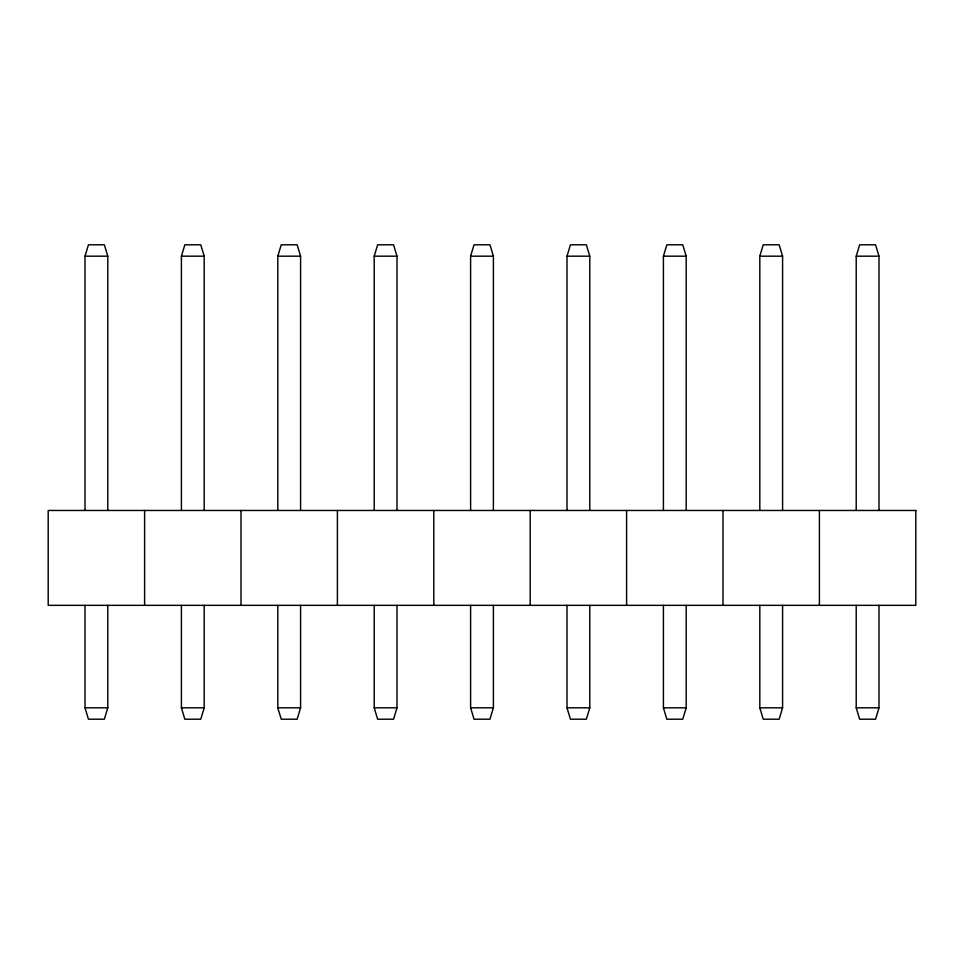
<?xml version="1.0" encoding="UTF-8"?>
<svg xmlns="http://www.w3.org/2000/svg" width="964" height="964" viewBox="0 0 964 964"><rect width="100%" height="100%" fill="white"/><g stroke="black" fill="none" stroke-linecap="round" stroke-linejoin="round"><path stroke-width="1.45" d="M85.013 510.462L85.013 256.183L88.435 244.796L104.365 244.796L107.787 256.183L107.787 510.462M181.413 510.462L181.413 256.183L184.835 244.796L200.765 244.796L204.187 256.183L204.187 510.462M107.787 605.344L107.787 707.817L104.365 719.204L88.435 719.204L85.013 707.817L85.013 605.344M277.813 510.462L277.813 256.183L281.235 244.796L297.165 244.796L300.587 256.183L300.587 510.462M204.187 605.344L204.187 707.817L200.765 719.204L184.835 719.204L181.413 707.817L181.413 605.344M374.213 510.462L374.213 256.183L377.635 244.796L393.565 244.796L396.987 256.183L396.987 510.462M300.587 605.344L300.587 707.817L297.165 719.204L281.235 719.204L277.813 707.817L277.813 605.344M470.613 510.462L470.613 256.183L474.035 244.796L489.965 244.796L493.387 256.183L493.387 510.462M396.987 605.344L396.987 707.817L393.565 719.204L377.635 719.204L374.213 707.817L374.213 605.344M567.013 510.462L567.013 256.183L570.435 244.796L586.365 244.796L589.787 256.183L589.787 510.462M493.387 605.344L493.387 707.817L489.965 719.204L474.035 719.204L470.613 707.817L470.613 605.344M663.413 510.462L663.413 256.183L666.835 244.796L682.765 244.796L686.187 256.183L686.187 510.462M589.787 605.344L589.787 707.817L586.365 719.204L570.435 719.204L567.013 707.817L567.013 605.344M759.813 510.462L759.813 256.183L763.235 244.796L779.165 244.796L782.587 256.183L782.587 510.462M686.187 605.344L686.187 707.817L682.765 719.204L666.835 719.204L663.413 707.817L663.413 605.344M856.213 510.462L856.213 256.183L859.635 244.796L875.565 244.796L878.987 256.183L878.987 510.462M782.587 605.344L782.587 707.817L779.165 719.204L763.235 719.204L759.813 707.817L759.813 605.344M878.987 605.344L878.987 707.817L875.565 719.204L859.635 719.204L856.213 707.817L856.213 605.344M85.013 256.183L107.787 256.183M181.413 256.183L204.187 256.183M277.813 256.183L300.587 256.183M374.213 256.183L396.987 256.183M470.613 256.183L493.387 256.183M567.013 256.183L589.787 256.183M663.413 256.183L686.187 256.183M759.813 256.183L782.587 256.183M856.213 256.183L878.987 256.183M85.013 707.817L107.787 707.817M181.413 707.817L204.187 707.817M277.813 707.817L300.587 707.817M374.213 707.817L396.987 707.817M470.613 707.817L493.387 707.817M567.013 707.817L589.787 707.817M663.413 707.817L686.187 707.817M759.813 707.817L782.587 707.817M856.213 707.817L878.987 707.817M819.4 510.462L819.4 605.344M723 510.462L723 605.344M626.6 510.462L626.6 605.344M530.2 510.462L530.2 605.344M433.8 510.462L433.8 605.344M337.4 510.462L337.4 605.344M241 510.462L241 605.344M144.6 510.462L144.6 605.344M915.8 510.462L48.2 510.462L48.2 605.344L915.8 605.344L915.8 510.462"/></g></svg>
